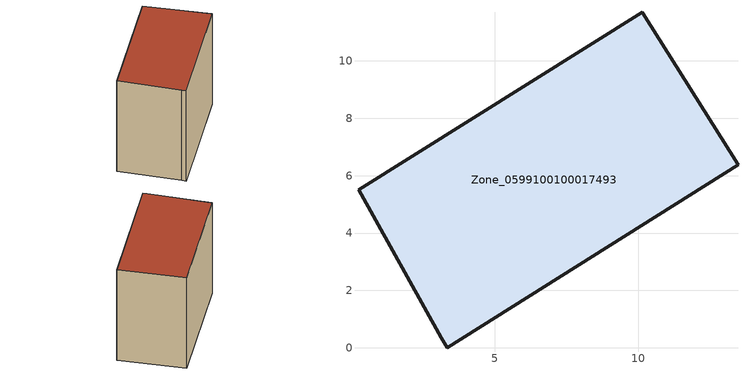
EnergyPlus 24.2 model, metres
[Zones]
Zone_0599100100017493
 floor ground (C_G): 3.13,0.35 0.25,5.51 10.14,11.7 13.48,6.39 3.35,0 z0
 wall outside (C_F): 13.48,6.39 10.14,11.7 0.25,5.51 3.13,0.35 3.35,0 13.48,6.39 z0:9.8
 roof outside (C_R): 0.25,5.51 3.13,0.35 3.35,0 13.48,6.39 10.14,11.7 z9.8
[BUILDING]
Pand.0599100100017493: North Axis=0; Terrain=City; Loads Convergence Tolerance Value=0.04; Temperature Convergence Tolerance Value=0.4; Solar Distribution=FullExterior; Maximum Number of Warmup Days=25; Minimum Number of Warmup Days=1
[Site:Location]
Rotterdam.The.Hague.AP_ZH_NLD Design_Conditions: Latitude=51.96; Longitude=4.45; Time Zone=1; Elevation=-4.5
[SITE:GROUNDTEMPERATURE:BUILDINGSURFACE]
18, 18, 18, 18, 18, 18, 18, 18, 18, 18, 18, 18
[MATERIAL] Thermal Absorptance=0.9; Solar Absorptance=0.7; Visible Absorptance=0.7
Name | Roughness | Thickness | Conductivity | Density | Specific Heat
G.TC.2015-2018 | MediumSmooth | 0.15 | 0.0428571 | 540 | 1210
F.TC.2015-2018 | Rough | 0.3 | 0.0666667 | 1920 | 840
R.TC.2015-2018 | MediumRough | 0.2 | 0.0333333 | 1500 | 1000
[CONSTRUCTION]
C_G: G.TC.2015-2018
C_F: F.TC.2015-2018
C_R: R.TC.2015-2018
[ZONE]
Zone_0599100100017493: Type=1; Multiplier=1; Ceiling Height=Autocalculate; Volume=Autocalculate; Floor Area=autocalculate; Part of Total Floor Area=Yes
[ZONEINFILTRATION:DESIGNFLOWRATE]
Infil_Zone_0599100100017493: Zone or ZoneList or Space or SpaceList=Zone_0599100100017493; Schedule=AlwaysOn; Design Flow Rate Calculation Method=Flow/Area; Flow Rate per Floor Area=0.0015; Constant Term Coefficient=1; Temperature Term Coefficient=0; Velocity Term Coefficient=0; Velocity Squared Term Coefficient=0
[HVACTEMPLATE:ZONE:IDEALLOADSAIRSYSTEM]
Zone_0599100100017493: Maximum Heating Supply Air Temperature=50; Minimum Cooling Supply Air Temperature=13; Maximum Heating Supply Air Humidity Ratio=0.0156; Minimum Cooling Supply Air Humidity Ratio=0.0077; Heating Limit=NoLimit; Cooling Limit=NoLimit; Dehumidification Control Type=ConstantSensibleHeatRatio; Cooling Sensible Heat Ratio=0.7; Dehumidification Setpoint=60; Humidification Control Type=None; Humidification Setpoint=30; Outdoor Air Method=None; Outdoor Air Flow Rate per Person=0.00944; Outdoor Air Flow Rate per Zone Floor Area=0; Outdoor Air Flow Rate per Zone=0; Demand Controlled Ventilation Type=None; Outdoor Air Economizer Type=NoEconomizer; Heat Recovery Type=None; Sensible Heat Recovery Effectiveness=0.7; Latent Heat Recovery Effectiveness=0.65
[ZONECONTROL:THERMOSTAT]
ThermostatControl_Zone_0599100100017493: Zone or ZoneList=Zone_0599100100017493; Control Type Schedule=DualSetpointControlType; Control 1=Thermostat_Zone_0599100100017493; Temperature Difference Between Cutout And Setpoint=0
[THERMOSTATSETPOINT:DUALSETPOINT]
Thermostat_Zone_0599100100017493: Heating Setpoint Temperature Schedule=HeatingSetpoint_Zone_0599100100017493; Cooling Setpoint Temperature Schedule=CoolingSetpoint_Zone_0599100100017493
[SCHEDULE:COMPACT]
HeatingSetpoint_Zone_0599100100017493: Through: 12/31, For: AllDays, Until: 24:00, 21
CoolingSetpoint_Zone_0599100100017493: Through: 12/31, For: AllDays, Until: 24:00, 24
DualSetpointControlType: Through: 12/31, For: AllDays, Until: 24:00, 4
AlwaysOn: Through: 12/31, For: AllDays, Until: 24:00, 1
